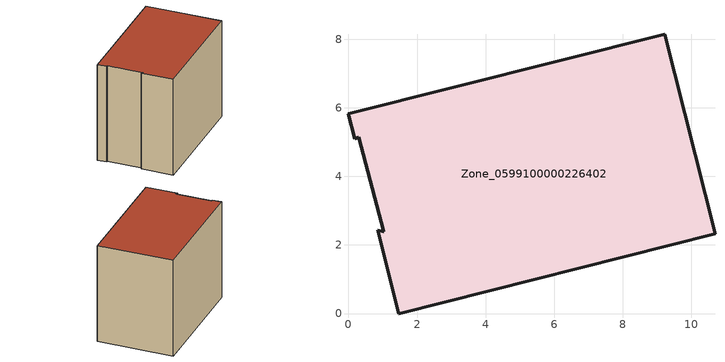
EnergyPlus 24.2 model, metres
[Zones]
Zone_0599100000226402
 floor ground (C_G): 1.47,0 0.86,2.43 1.03,2.38 0.3,5.14 0.18,5.09 0,5.82 9.22,8.14 10.69,2.32 z0
 wall outside (C_F): 1.47,0 10.69,2.32 9.22,8.14 0,5.82 0.18,5.09 0.3,5.14 1.03,2.38 0.86,2.43 1.47,0 z0:8.04
 roof outside (C_R): 0.86,2.43 1.47,0 10.69,2.32 9.22,8.14 0,5.82 0.18,5.09 0.3,5.14 1.03,2.38 z8.04
[BUILDING]
Pand.0599100000226402: North Axis=0; Terrain=City; Loads Convergence Tolerance Value=0.04; Temperature Convergence Tolerance Value=0.4; Solar Distribution=FullExterior; Maximum Number of Warmup Days=25; Minimum Number of Warmup Days=1
[Site:Location]
Rotterdam.The.Hague.AP_ZH_NLD Design_Conditions: Latitude=51.96; Longitude=4.45; Time Zone=1; Elevation=-4.5
[SITE:GROUNDTEMPERATURE:BUILDINGSURFACE]
18, 18, 18, 18, 18, 18, 18, 18, 18, 18, 18, 18
[MATERIAL] Thermal Absorptance=0.9; Solar Absorptance=0.7; Visible Absorptance=0.7
Name | Roughness | Thickness | Conductivity | Density | Specific Heat
G.TI.1965-1974 | MediumSmooth | 0.15 | 0.882353 | 540 | 1210
F.TI.1965-1974 | Rough | 0.3 | 0.697674 | 1920 | 840
R.TI.1965-1974 | MediumRough | 0.2 | 0.232558 | 1500 | 1000
[CONSTRUCTION]
C_G: G.TI.1965-1974
C_F: F.TI.1965-1974
C_R: R.TI.1965-1974
[ZONE]
Zone_0599100000226402: Type=1; Multiplier=1; Ceiling Height=Autocalculate; Volume=Autocalculate; Floor Area=autocalculate; Part of Total Floor Area=Yes
[ZONEINFILTRATION:DESIGNFLOWRATE]
Infil_Zone_0599100000226402: Zone or ZoneList or Space or SpaceList=Zone_0599100000226402; Schedule=AlwaysOn; Design Flow Rate Calculation Method=Flow/Area; Flow Rate per Floor Area=0.003; Constant Term Coefficient=1; Temperature Term Coefficient=0; Velocity Term Coefficient=0; Velocity Squared Term Coefficient=0
[HVACTEMPLATE:ZONE:IDEALLOADSAIRSYSTEM]
Zone_0599100000226402: Maximum Heating Supply Air Temperature=50; Minimum Cooling Supply Air Temperature=13; Maximum Heating Supply Air Humidity Ratio=0.0156; Minimum Cooling Supply Air Humidity Ratio=0.0077; Heating Limit=NoLimit; Cooling Limit=NoLimit; Dehumidification Control Type=ConstantSensibleHeatRatio; Cooling Sensible Heat Ratio=0.7; Dehumidification Setpoint=60; Humidification Control Type=None; Humidification Setpoint=30; Outdoor Air Method=None; Outdoor Air Flow Rate per Person=0.00944; Outdoor Air Flow Rate per Zone Floor Area=0; Outdoor Air Flow Rate per Zone=0; Demand Controlled Ventilation Type=None; Outdoor Air Economizer Type=NoEconomizer; Heat Recovery Type=None; Sensible Heat Recovery Effectiveness=0.7; Latent Heat Recovery Effectiveness=0.65
[ZONECONTROL:THERMOSTAT]
ThermostatControl_Zone_0599100000226402: Zone or ZoneList=Zone_0599100000226402; Control Type Schedule=DualSetpointControlType; Control 1=Thermostat_Zone_0599100000226402; Temperature Difference Between Cutout And Setpoint=0
[THERMOSTATSETPOINT:DUALSETPOINT]
Thermostat_Zone_0599100000226402: Heating Setpoint Temperature Schedule=HeatingSetpoint_Zone_0599100000226402; Cooling Setpoint Temperature Schedule=CoolingSetpoint_Zone_0599100000226402
[SCHEDULE:COMPACT]
HeatingSetpoint_Zone_0599100000226402: Through: 12/31, For: AllDays, Until: 24:00, 21
CoolingSetpoint_Zone_0599100000226402: Through: 12/31, For: AllDays, Until: 24:00, 24
DualSetpointControlType: Through: 12/31, For: AllDays, Until: 24:00, 4
AlwaysOn: Through: 12/31, For: AllDays, Until: 24:00, 1
